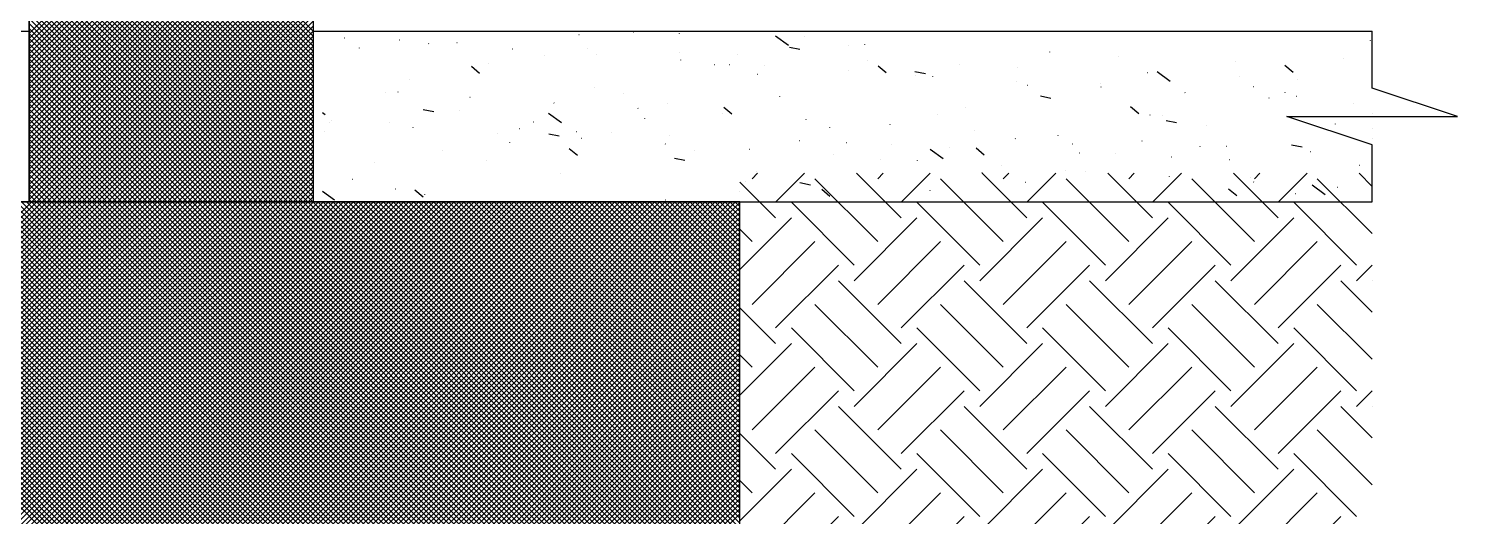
# Model space of a CAD drawing. Extents: x 0 to 119, y 0 to 84.
# Drawn here: x 59.982 to 64.004, y 38.515 to 39.888 of the extents above; entities that cross this region are included whole.
import ezdxf

# ---------------------------------------------------------------- set-up
doc = ezdxf.new("R2010")
doc.units = 0
doc.header["$MEASUREMENT"] = 0
for name, color, linetype in [('1', 3, 'CONTINUOUS'), ('10', 252, 'CONTINUOUS'), ('29', 9, 'CONTINUOUS'), ('3', 7, 'CONTINUOUS'), ('6', 178, 'CONTINUOUS')]:
    doc.layers.add(name, color=color, linetype=linetype)

msp = doc.modelspace()

# ---------------------------------------------------------------- linework, layer by layer
at = {"layer": '1', "color": 3, "linetype": 'Continuous'}
for p, q in [((62.084861, 39.354916), (61.983912, 39.455865)), ((62.01857, 39.465402), (62.033766, 39.480598)), ((62.084861, 39.39911), (62.166349, 39.480598)), ((62.372123, 39.288625), (62.195347, 39.465402)), ((62.438415, 39.354916), (62.312733, 39.480598)), ((62.372123, 39.465402), (62.38732, 39.480598)), ((62.438415, 39.39911), (62.519902, 39.480598)), ((62.725677, 39.288625), (62.5489, 39.465402)), ((62.791968, 39.354916), (62.666286, 39.480598)), ((62.725677, 39.465402), (62.740873, 39.480598)), ((62.791968, 39.39911), (62.873456, 39.480598)), ((63.07923, 39.288625), (62.902453, 39.465402)), ((63.145521, 39.354916), (63.019839, 39.480598)), ((63.07923, 39.465402), (63.094427, 39.480598)), ((63.145521, 39.39911), (63.227009, 39.480598)), ((63.432783, 39.288625), (63.256007, 39.465402)), ((63.499075, 39.354916), (63.373393, 39.480598)), ((63.432783, 39.465402), (63.44798, 39.480598)), ((63.499075, 39.39911), (63.580562, 39.480598)), ((63.763912, 39.31105), (63.60956, 39.465402)), ((63.763912, 39.443632), (63.726946, 39.480598)), ((61.983912, 39.430744), (61.983912, 39.430744)), ((62.305832, 39.222334), (62.129055, 39.39911)), ((62.659385, 39.222334), (62.482609, 39.39911)), ((63.012939, 39.222334), (62.836162, 39.39911)), ((63.366492, 39.222334), (63.189716, 39.39911)), ((63.720046, 39.222334), (63.543269, 39.39911)), ((61.983912, 39.209773), (62.129055, 39.354916)), ((62.305832, 39.178139), (62.482609, 39.354916)), ((62.659385, 39.178139), (62.836162, 39.354916)), ((63.012939, 39.178139), (63.189716, 39.354916)), ((63.366492, 39.178139), (63.543269, 39.354916)), ((62.01857, 39.288625), (61.983912, 39.323283)), ((61.983912, 39.298161), (61.983912, 39.298161)), ((62.01857, 39.111848), (62.195347, 39.288625)), ((62.372123, 39.111848), (62.5489, 39.288625)), ((62.725677, 39.111848), (62.902453, 39.288625)), ((63.07923, 39.111848), (63.256007, 39.288625)), ((63.432783, 39.111848), (63.60956, 39.288625)), ((62.084861, 39.045557), (62.261638, 39.222334)), ((62.438415, 39.045557), (62.615191, 39.222334)), ((62.791968, 39.045557), (62.968745, 39.222334)), ((63.145521, 39.045557), (63.322298, 39.222334)), ((63.499075, 39.045557), (63.675851, 39.222334)), ((63.720046, 39.178139), (63.763912, 39.222006)), ((62.438415, 39.001363), (62.261638, 39.178139)), ((62.791968, 39.001363), (62.615191, 39.178139)), ((63.145521, 39.001363), (62.968745, 39.178139)), ((63.499075, 39.001363), (63.322298, 39.178139)), ((63.763912, 39.090079), (63.675851, 39.178139)), ((63.763912, 39.178467), (63.763912, 39.178467)), ((62.084861, 39.001363), (61.983912, 39.102312)), ((62.372123, 38.935071), (62.195347, 39.111848)), ((62.725677, 38.935071), (62.5489, 39.111848)), ((63.07923, 38.935071), (62.902453, 39.111848)), ((63.432783, 38.935071), (63.256007, 39.111848)), ((63.763912, 38.957496), (63.60956, 39.111848)), ((61.983912, 39.07719), (61.983912, 39.07719)), ((62.305832, 38.86878), (62.129055, 39.045557)), ((62.659385, 38.86878), (62.482609, 39.045557)), ((63.012939, 38.86878), (62.836162, 39.045557)), ((63.366492, 38.86878), (63.189716, 39.045557)), ((63.720046, 38.86878), (63.543269, 39.045557)), ((61.983912, 38.85622), (62.129055, 39.001363)), ((62.305832, 38.824586), (62.482609, 39.001363)), ((62.659385, 38.824586), (62.836162, 39.001363)), ((63.012939, 38.824586), (63.189716, 39.001363)), ((63.366492, 38.824586), (63.543269, 39.001363)), ((62.01857, 38.935071), (61.983912, 38.969729)), ((61.983912, 38.944608), (61.983912, 38.944608)), ((62.01857, 38.758295), (62.195347, 38.935071)), ((62.372123, 38.758295), (62.5489, 38.935071)), ((62.725677, 38.758295), (62.902453, 38.935071)), ((63.07923, 38.758295), (63.256007, 38.935071)), ((63.432783, 38.758295), (63.60956, 38.935071)), ((62.084861, 38.692003), (62.261638, 38.86878)), ((62.438415, 38.692003), (62.615191, 38.86878)), ((62.791968, 38.692003), (62.968745, 38.86878)), ((63.145521, 38.692003), (63.322298, 38.86878)), ((63.499075, 38.692003), (63.675851, 38.86878)), ((63.720046, 38.824586), (63.763912, 38.868453)), ((62.438415, 38.647809), (62.261638, 38.824586)), ((62.791968, 38.647809), (62.615191, 38.824586)), ((63.145521, 38.647809), (62.968745, 38.824586)), ((63.499075, 38.647809), (63.322298, 38.824586)), ((63.763912, 38.736525), (63.675851, 38.824586)), ((63.763912, 38.824914), (63.763912, 38.824914)), ((62.084861, 38.647809), (61.983912, 38.748758)), ((62.372123, 38.581518), (62.195347, 38.758295)), ((62.725677, 38.581518), (62.5489, 38.758295)), ((63.07923, 38.581518), (62.902453, 38.758295)), ((63.432783, 38.581518), (63.256007, 38.758295)), ((63.763912, 38.603943), (63.60956, 38.758295)), ((61.983912, 38.723637), (61.983912, 38.723637)), ((62.305832, 38.515227), (62.129055, 38.692003)), ((62.659385, 38.515227), (62.482609, 38.692003)), ((63.012939, 38.515227), (62.836162, 38.692003)), ((63.366492, 38.515227), (63.189716, 38.692003)), ((63.720046, 38.515227), (63.543269, 38.692003)), ((61.983912, 38.502666), (62.129055, 38.647809)), ((62.01857, 38.581518), (61.983912, 38.616176)), ((62.305832, 38.471033), (62.482609, 38.647809)), ((62.659385, 38.471033), (62.836162, 38.647809)), ((63.012939, 38.471033), (63.189716, 38.647809)), ((63.366492, 38.471033), (63.543269, 38.647809)), ((61.983912, 38.591054), (61.983912, 38.591054)), ((62.01857, 38.404741), (62.195347, 38.581518)), ((62.372123, 38.404741), (62.5489, 38.581518)), ((62.725677, 38.404741), (62.902453, 38.581518)), ((63.07923, 38.404741), (63.256007, 38.581518)), ((63.432783, 38.404741), (63.60956, 38.581518)), ((62.084861, 38.33845), (62.261638, 38.515227)), ((62.438415, 38.33845), (62.615191, 38.515227)), ((62.791968, 38.33845), (62.968745, 38.515227)), ((63.145521, 38.33845), (63.322298, 38.515227)), ((63.499075, 38.33845), (63.675851, 38.515227))]:
    msp.add_line(p, q, dxfattribs=at)
at = {"layer": '10', "color": 252, "linetype": 'Continuous'}
for p, q in [((60.871734, 39.860549), (60.87143, 39.860946)), ((61.531648, 39.870147), (61.53116, 39.870255)), ((61.685915, 39.878145), (61.682991, 39.880598)), ((61.814351, 39.874076), (61.814286, 39.874571)), ((62.120584, 39.840273), (62.084263, 39.86684)), ((62.167075, 39.866427), (62.166587, 39.866536)), ((62.831024, 39.879679), (62.829928, 39.880598)), ((60.913563, 39.832947), (60.913498, 39.833443)), ((61.026045, 39.855085), (61.025546, 39.855107)), ((61.108287, 39.84524), (61.107982, 39.845636)), ((61.18839, 39.847997), (61.187891, 39.848019)), ((61.344839, 39.82993), (61.344535, 39.830327)), ((61.555541, 39.831967), (61.555041, 39.831989)), ((61.814294, 39.82067), (61.813795, 39.820691)), ((62.153037, 39.828962), (62.123588, 39.834687)), ((62.289112, 39.839372), (62.288624, 39.839481)), ((62.336229, 39.843331), (62.336164, 39.843827)), ((62.856932, 39.82151), (62.856867, 39.822006)), ((63.758895, 39.853715), (63.75883, 39.854211)), ((61.251248, 39.761676), (61.228267, 39.78096)), ((61.276977, 39.789455), (61.276489, 39.789564)), ((61.434266, 39.811126), (61.434201, 39.811622)), ((61.581392, 39.814621), (61.581088, 39.815017)), ((61.817945, 39.799311), (61.81764, 39.799708)), ((61.912404, 39.785736), (61.911916, 39.785844)), ((61.955459, 39.785587), (61.955393, 39.786083)), ((61.976639, 39.813581), (61.97614, 39.813603)), ((62.054497, 39.784001), (62.054193, 39.784398)), ((62.34379, 39.797551), (62.34329, 39.797573)), ((62.396357, 39.76321), (62.373376, 39.782494)), ((62.602543, 39.786254), (62.602044, 39.786276)), ((62.764889, 39.779166), (62.764389, 39.779188)), ((63.049017, 39.808057), (63.048529, 39.808165)), ((63.378124, 39.795971), (63.378059, 39.796466)), ((63.541467, 39.764744), (63.518485, 39.784027)), ((63.684444, 39.804337), (63.683956, 39.804445)), ((63.763912, 39.815604), (63.763912, 39.815604)), ((63.763912, 39.786719), (63.763912, 39.786719)), ((61.054671, 39.744458), (61.054605, 39.744954)), ((62.034441, 39.758681), (62.033953, 39.758789)), ((62.29105, 39.768692), (62.290746, 39.769089)), ((62.506423, 39.760271), (62.476974, 39.765996)), ((62.477336, 39.754842), (62.477271, 39.755338)), ((62.527603, 39.753382), (62.527298, 39.753779)), ((62.764155, 39.738073), (62.763851, 39.73847)), ((63.132039, 39.763136), (63.131539, 39.763157)), ((63.195358, 39.739172), (63.159038, 39.765739)), ((63.390792, 39.751838), (63.390293, 39.75186)), ((63.553138, 39.74475), (63.552638, 39.744772)), ((60.988007, 39.709019), (60.987703, 39.709415)), ((61.022305, 39.708764), (61.021817, 39.708872)), ((61.575374, 39.722637), (61.575308, 39.723133)), ((61.657732, 39.705044), (61.657244, 39.705152)), ((62.096566, 39.697098), (62.096501, 39.697594)), ((62.794346, 39.727365), (62.793857, 39.727473)), ((62.859809, 39.69158), (62.83036, 39.697304)), ((62.998039, 39.733021), (62.997974, 39.733517)), ((63.000708, 39.722763), (63.000404, 39.72316)), ((63.237261, 39.707454), (63.236956, 39.707851)), ((63.429773, 39.723645), (63.429285, 39.723753)), ((63.519232, 39.707482), (63.519166, 39.707978)), ((63.55181, 39.69659), (63.551322, 39.696698)), ((63.763912, 39.735547), (63.763912, 39.735547)), ((63.763912, 39.735547), (63.763912, 39.735547)), ((63.763912, 39.735547), (63.763912, 39.735547)), ((61.122562, 39.653749), (61.093114, 39.659473)), ((61.195778, 39.65597), (61.195713, 39.656465)), ((61.22456, 39.693709), (61.224256, 39.694106)), ((61.461113, 39.6784), (61.460808, 39.678796)), ((61.697665, 39.66309), (61.697361, 39.663487)), ((61.779769, 39.677989), (61.779281, 39.678097)), ((61.961691, 39.646741), (61.938709, 39.666025)), ((62.618444, 39.666354), (62.618378, 39.666849)), ((63.1068, 39.648275), (63.083819, 39.667559)), ((63.473813, 39.692144), (63.473509, 39.692541)), ((63.710366, 39.676835), (63.710062, 39.677231)), ((60.816582, 39.645208), (60.809623, 39.651046)), ((60.828311, 39.624167), (60.828007, 39.624564)), ((60.834845, 39.62931), (60.834345, 39.629332)), ((60.99719, 39.622222), (60.996691, 39.622244)), ((61.403061, 39.624352), (61.402572, 39.624461)), ((61.481655, 39.622568), (61.445335, 39.649135)), ((61.716481, 39.634148), (61.716416, 39.634644)), ((61.934218, 39.647781), (61.933914, 39.648177)), ((62.170771, 39.632471), (62.170466, 39.632868)), ((62.407323, 39.617161), (62.407019, 39.617558)), ((62.539674, 39.646673), (62.539186, 39.646781)), ((63.139147, 39.644532), (63.139081, 39.645028)), ((63.175101, 39.642954), (63.174613, 39.643062)), ((63.213194, 39.622889), (63.183746, 39.628613)), ((63.297138, 39.615899), (63.29665, 39.616007)), ((63.660339, 39.618993), (63.660274, 39.619489)), ((63.763912, 39.649568), (63.763912, 39.649568)), ((63.763912, 39.649568), (63.763912, 39.649568)), ((63.763912, 39.649568), (63.763912, 39.649568)), ((60.815008, 39.598225), (60.814942, 39.598721)), ((61.064864, 39.608858), (61.064559, 39.609254)), ((61.301416, 39.593548), (61.301112, 39.593945)), ((61.36434, 39.606192), (61.363841, 39.606214)), ((61.475948, 39.585057), (61.446499, 39.590782)), ((61.525098, 39.597297), (61.524609, 39.597406)), ((61.537969, 39.578239), (61.537665, 39.578635)), ((61.623094, 39.594895), (61.622594, 39.594917)), ((61.785439, 39.587807), (61.78494, 39.587828)), ((62.237673, 39.608609), (62.237608, 39.609105)), ((62.643876, 39.601852), (62.643572, 39.602249)), ((62.759551, 39.577865), (62.759486, 39.578361)), ((62.880429, 39.586542), (62.880124, 39.586939)), ((63.763912, 39.607052), (63.763912, 39.607052)), ((63.763912, 39.57809), (63.763912, 39.57809)), ((61.148389, 39.543661), (61.147901, 39.543769)), ((61.336885, 39.567481), (61.33682, 39.567977)), ((61.527024, 39.530273), (61.504043, 39.549557)), ((61.774522, 39.562929), (61.774217, 39.563326)), ((61.857588, 39.54566), (61.857523, 39.546155)), ((62.011074, 39.54762), (62.01077, 39.548016)), ((62.15259, 39.571776), (62.15209, 39.571798)), ((62.285002, 39.565982), (62.284514, 39.56609)), ((62.411343, 39.560479), (62.410844, 39.560501)), ((62.55643, 39.521466), (62.52011, 39.548034)), ((62.573688, 39.553391), (62.573189, 39.553413)), ((62.672133, 39.531807), (62.649152, 39.55109)), ((62.920429, 39.562262), (62.919941, 39.56237)), ((62.940839, 39.537361), (62.940339, 39.537383)), ((63.116981, 39.571233), (63.116677, 39.57163)), ((63.280254, 39.556043), (63.280189, 39.556539)), ((63.353534, 39.555923), (63.35323, 39.55632)), ((63.56658, 39.554198), (63.537131, 39.559922)), ((63.590087, 39.540614), (63.589782, 39.541011)), ((60.956115, 39.509736), (60.95605, 39.510232)), ((61.270426, 39.516606), (61.269938, 39.516714)), ((61.829334, 39.516366), (61.799885, 39.52209)), ((62.247627, 39.53231), (62.247323, 39.532707)), ((62.378781, 39.52012), (62.378715, 39.520616)), ((62.48418, 39.517001), (62.483875, 39.517397)), ((62.720732, 39.501691), (62.720428, 39.502088)), ((63.042466, 39.535207), (63.041978, 39.535315)), ((63.199592, 39.526063), (63.199093, 39.526085)), ((63.361937, 39.518975), (63.361438, 39.518997)), ((63.729088, 39.502945), (63.728588, 39.502967)), ((63.763912, 39.51584), (63.763912, 39.51584)), ((63.763912, 39.512417), (63.763912, 39.512417)), ((63.763912, 39.512417), (63.763912, 39.512417)), ((63.763912, 39.512417), (63.763912, 39.512417)), ((63.763912, 39.501425), (63.763912, 39.501425)), ((63.763912, 39.501425), (63.763912, 39.501425)), ((60.893717, 39.462969), (60.893229, 39.463077)), ((61.477993, 39.478992), (61.477927, 39.479488)), ((61.998695, 39.457171), (61.99863, 39.457666)), ((62.030331, 39.48529), (62.029843, 39.485398)), ((62.665758, 39.48157), (62.66527, 39.481678)), ((62.900658, 39.489376), (62.900593, 39.489872)), ((62.957285, 39.486382), (62.956981, 39.486778)), ((63.193838, 39.471072), (63.193533, 39.471469)), ((63.421361, 39.467555), (63.421296, 39.46805)), ((63.43039, 39.455763), (63.430086, 39.456159)), ((60.842727, 39.404862), (60.809623, 39.429076)), ((61.015754, 39.435914), (61.015266, 39.436022)), ((61.092358, 39.413804), (61.069376, 39.433088)), ((61.097222, 39.421247), (61.097157, 39.421743)), ((62.18272, 39.447675), (62.153271, 39.453399)), ((62.237467, 39.415338), (62.214485, 39.434622)), ((62.519888, 39.431631), (62.519823, 39.432127)), ((62.787795, 39.454515), (62.787307, 39.454623)), ((63.382576, 39.416872), (63.359595, 39.436155)), ((63.5477, 39.423199), (63.547212, 39.423308)), ((63.631205, 39.420365), (63.594884, 39.446932)), ((63.666943, 39.440453), (63.666639, 39.44085)), ((60.841026, 39.400598), (60.841026, 39.400598)), ((60.841026, 39.400598), (60.841026, 39.400598)), ((60.841026, 39.400598), (60.841026, 39.400598)), ((60.848557, 39.400598), (60.848557, 39.400598)), ((60.970483, 39.400598), (60.970483, 39.400598)), ((60.970483, 39.400598), (60.970483, 39.400598)), ((60.970483, 39.400598), (60.970483, 39.400598)), ((60.999862, 39.400598), (60.999862, 39.400598)), ((60.999862, 39.400598), (60.999862, 39.400598)), ((61.099941, 39.400598), (61.099941, 39.400598)), ((61.099941, 39.400598), (61.099941, 39.400598)), ((61.099941, 39.400598), (61.099941, 39.400598)), ((61.108096, 39.400598), (61.108096, 39.400598)), ((61.175055, 39.400598), (61.175055, 39.400598)), ((61.175055, 39.400598), (61.175055, 39.400598)), ((61.175055, 39.400598), (61.175055, 39.400598)), ((61.224667, 39.400598), (61.224667, 39.400598)), ((61.224667, 39.400598), (61.224667, 39.400598)), ((61.229398, 39.400598), (61.229398, 39.400598)), ((61.358856, 39.400598), (61.358856, 39.400598)), ((61.449472, 39.400598), (61.449472, 39.400598)), ((61.449472, 39.400598), (61.449472, 39.400598)), ((61.488313, 39.400598), (61.488313, 39.400598)), ((61.617771, 39.400598), (61.617771, 39.400598)), ((61.617771, 39.400598), (61.617771, 39.400598)), ((61.674277, 39.400598), (61.674277, 39.400598)), ((61.674277, 39.400598), (61.674277, 39.400598)), ((61.681565, 39.400598), (61.681565, 39.400598)), ((61.747228, 39.400598), (61.747228, 39.400598)), ((61.747228, 39.400598), (61.747228, 39.400598)), ((61.775659, 39.404598), (61.775171, 39.404706)), ((61.785114, 39.400598), (61.785114, 39.400598)), ((61.793703, 39.400598), (61.793703, 39.400598)), ((61.793703, 39.400598), (61.793703, 39.400598)), ((61.876686, 39.400598), (61.876686, 39.400598)), ((61.876686, 39.400598), (61.876686, 39.400598)), ((61.899083, 39.400598), (61.899083, 39.400598)), ((61.899083, 39.400598), (61.899083, 39.400598)), ((62.006143, 39.400598), (62.006143, 39.400598)), ((62.006143, 39.400598), (62.006143, 39.400598)), ((62.123888, 39.400598), (62.123888, 39.400598)), ((62.123888, 39.400598), (62.123888, 39.400598)), ((62.135601, 39.400598), (62.135601, 39.400598)), ((62.135601, 39.400598), (62.135601, 39.400598)), ((62.135601, 39.400598), (62.135601, 39.400598)), ((62.255033, 39.400598), (62.255033, 39.400598)), ((62.265058, 39.400598), (62.265058, 39.400598)), ((62.265058, 39.400598), (62.265058, 39.400598)), ((62.265058, 39.400598), (62.265058, 39.400598)), ((62.348693, 39.400598), (62.348693, 39.400598)), ((62.348693, 39.400598), (62.348693, 39.400598)), ((62.394516, 39.400598), (62.394516, 39.400598)), ((62.394516, 39.400598), (62.394516, 39.400598)), ((62.394516, 39.400598), (62.394516, 39.400598)), ((62.411086, 39.400878), (62.410598, 39.400987)), ((62.412351, 39.400598), (62.412351, 39.400598)), ((62.42491, 39.400598), (62.42491, 39.400598)), ((62.523974, 39.400598), (62.523974, 39.400598)), ((62.523974, 39.400598), (62.523974, 39.400598)), ((62.523974, 39.400598), (62.523974, 39.400598)), ((62.573498, 39.400598), (62.573498, 39.400598)), ((62.573498, 39.400598), (62.573498, 39.400598)), ((62.653431, 39.400598), (62.653431, 39.400598)), ((62.721671, 39.400598), (62.721671, 39.400598)), ((62.782889, 39.400598), (62.782889, 39.400598)), ((62.798304, 39.400598), (62.798304, 39.400598)), ((62.798304, 39.400598), (62.798304, 39.400598)), ((62.828502, 39.400598), (62.828502, 39.400598)), ((62.912346, 39.400598), (62.912346, 39.400598)), ((63.023109, 39.400598), (63.023109, 39.400598)), ((63.023109, 39.400598), (63.023109, 39.400598)), ((63.031, 39.400598), (63.031, 39.400598)), ((63.031, 39.400598), (63.031, 39.400598)), ((63.031, 39.400598), (63.031, 39.400598)), ((63.041766, 39.400887), (63.0417, 39.401383)), ((63.041804, 39.400598), (63.041804, 39.400598)), ((63.171261, 39.400598), (63.171261, 39.400598)), ((63.171261, 39.400598), (63.171261, 39.400598)), ((63.247914, 39.400598), (63.247914, 39.400598)), ((63.247914, 39.400598), (63.247914, 39.400598)), ((63.300719, 39.400598), (63.300719, 39.400598)), ((63.300719, 39.400598), (63.300719, 39.400598)), ((63.40197, 39.400598), (63.40197, 39.400598)), ((63.430176, 39.400598), (63.430176, 39.400598)), ((63.430176, 39.400598), (63.430176, 39.400598)), ((63.472719, 39.400598), (63.472719, 39.400598)), ((63.472719, 39.400598), (63.472719, 39.400598)), ((63.559634, 39.400598), (63.559634, 39.400598)), ((63.559634, 39.400598), (63.559634, 39.400598)), ((63.559634, 39.400598), (63.559634, 39.400598)), ((63.649648, 39.400598), (63.649648, 39.400598)), ((63.649648, 39.400598), (63.649648, 39.400598)), ((63.658229, 39.400598), (63.658229, 39.400598)), ((63.689091, 39.400598), (63.689091, 39.400598)), ((63.689091, 39.400598), (63.689091, 39.400598)), ((63.689091, 39.400598), (63.689091, 39.400598)), ((63.697525, 39.400598), (63.697525, 39.400598)), ((63.697525, 39.400598), (63.697525, 39.400598))]:
    msp.add_line(p, q, dxfattribs=at)
at = {"layer": '29', "color": 9, "linetype": 'Continuous'}
for p, q in [((59.983912, 40.679809), (60.783912, 39.879809)), ((59.983912, 39.873795), (60.783912, 40.673795)), ((59.983912, 40.665667), (60.783912, 39.865667)), ((59.983912, 39.859653), (60.783912, 40.659653)), ((59.983912, 40.651525), (60.783912, 39.851525)), ((59.983912, 39.845511), (60.783912, 40.645511)), ((59.983912, 40.637383), (60.783912, 39.837383)), ((59.983912, 39.831369), (60.783912, 40.631369)), ((59.983912, 40.623241), (60.783912, 39.823241)), ((59.983912, 39.817227), (60.783912, 40.617227)), ((59.983912, 40.609099), (60.783912, 39.809099)), ((59.983912, 39.803085), (60.783912, 40.603085)), ((59.983912, 40.594956), (60.783912, 39.794956)), ((59.983912, 39.788942), (60.783912, 40.588942)), ((59.983912, 40.580814), (60.783912, 39.780814)), ((59.983912, 39.7748), (60.783912, 40.5748)), ((59.983912, 40.566672), (60.783912, 39.766672)), ((59.983912, 39.760658), (60.783912, 40.560658)), ((59.983912, 40.55253), (60.783912, 39.75253)), ((59.983912, 39.746516), (60.783912, 40.546516)), ((59.983912, 40.538388), (60.783912, 39.738388)), ((59.983912, 39.732374), (60.783912, 40.532374)), ((59.983912, 40.524246), (60.783912, 39.724246)), ((59.983912, 39.718232), (60.783912, 40.518232)), ((59.983912, 40.510104), (60.783912, 39.710104)), ((59.983912, 39.70409), (60.783912, 40.50409)), ((59.983912, 40.495961), (60.783912, 39.695961)), ((59.983912, 39.689948), (60.783912, 40.489948)), ((59.983912, 40.481819), (60.783912, 39.681819)), ((59.983912, 39.675805), (60.783912, 40.475805)), ((59.983912, 40.467677), (60.783912, 39.667677)), ((59.983912, 39.661663), (60.783912, 40.461663)), ((59.983912, 40.453535), (60.783912, 39.653535)), ((59.983912, 39.647521), (60.783912, 40.447521)), ((59.983912, 40.439393), (60.783912, 39.639393)), ((59.983912, 39.633379), (60.783912, 40.433379)), ((59.983912, 40.425251), (60.783912, 39.625251)), ((59.983912, 39.619237), (60.783912, 40.419237)), ((59.983912, 40.411109), (60.783912, 39.611109)), ((59.983912, 39.605095), (60.783912, 40.405095)), ((59.983912, 40.396967), (60.783912, 39.596967)), ((59.983912, 39.590953), (60.783912, 40.390953)), ((59.983912, 40.382824), (60.783912, 39.582824)), ((59.983912, 39.57681), (60.783912, 40.37681)), ((59.983912, 40.368682), (60.783912, 39.568682)), ((59.983912, 39.562668), (60.783912, 40.362668)), ((59.983912, 40.35454), (60.783912, 39.55454)), ((59.983912, 39.548526), (60.783912, 40.348526)), ((59.983912, 40.340398), (60.783912, 39.540398)), ((59.983912, 39.534384), (60.783912, 40.334384)), ((59.983912, 40.326256), (60.783912, 39.526256)), ((59.983912, 39.520242), (60.783912, 40.320242)), ((59.983912, 40.312114), (60.783912, 39.512114)), ((59.983912, 39.5061), (60.783912, 40.3061)), ((59.983912, 40.297972), (60.783912, 39.497972)), ((59.983912, 39.491958), (60.783912, 40.291958)), ((59.983912, 40.283829), (60.783912, 39.483829)), ((59.983912, 39.477816), (60.783912, 40.277816)), ((59.983912, 40.269687), (60.783912, 39.469687)), ((59.983912, 39.463673), (60.783912, 40.263673)), ((59.983912, 40.255545), (60.783912, 39.455545)), ((59.983912, 39.449531), (60.783912, 40.249531)), ((59.983912, 40.241403), (60.783912, 39.441403)), ((59.983912, 39.435389), (60.783912, 40.235389)), ((59.983912, 40.227261), (60.783912, 39.427261)), ((59.983912, 39.421247), (60.783912, 40.221247)), ((59.983912, 40.213119), (60.783912, 39.413119)), ((59.983912, 39.407105), (60.783912, 40.207105)), ((59.983912, 40.198977), (60.782291, 39.400598)), ((59.983912, 40.184834), (60.768149, 39.400598)), ((59.991547, 39.400598), (60.783912, 40.192963)), ((59.983912, 40.170692), (60.754006, 39.400598)), ((59.983912, 40.15655), (60.739864, 39.400598)), ((59.983912, 40.142408), (60.725722, 39.400598)), ((60.00569, 39.400598), (60.783912, 40.178821)), ((60.019832, 39.400598), (60.783912, 40.164678)), ((60.033974, 39.400598), (60.783912, 40.150536)), ((59.983912, 40.128266), (60.71158, 39.400598)), ((59.983912, 40.114124), (60.697438, 39.400598)), ((59.983912, 40.099982), (60.683296, 39.400598)), ((60.048116, 39.400598), (60.783912, 40.136394)), ((60.062258, 39.400598), (60.783912, 40.122252)), ((60.0764, 39.400598), (60.783912, 40.10811)), ((59.983912, 40.08584), (60.669154, 39.400598)), ((59.983912, 40.071697), (60.655012, 39.400598)), ((60.090542, 39.400598), (60.783912, 40.093968)), ((60.104685, 39.400598), (60.783912, 40.079826)), ((60.118827, 39.400598), (60.783912, 40.065683)), ((59.983912, 40.057555), (60.640869, 39.400598)), ((59.983912, 40.043413), (60.626727, 39.400598)), ((59.983912, 40.029271), (60.612585, 39.400598)), ((60.132969, 39.400598), (60.783912, 40.051541)), ((60.147111, 39.400598), (60.783912, 40.037399)), ((60.161253, 39.400598), (60.783912, 40.023257)), ((59.983912, 40.015129), (60.598443, 39.400598)), ((59.983912, 40.000987), (60.584301, 39.400598)), ((59.983912, 39.986845), (60.570159, 39.400598)), ((60.175395, 39.400598), (60.783912, 40.009115)), ((60.189537, 39.400598), (60.783912, 39.994973)), ((60.203679, 39.400598), (60.783912, 39.980831)), ((59.983912, 39.972702), (60.556017, 39.400598)), ((59.983912, 39.95856), (60.541874, 39.400598)), ((59.983912, 39.944418), (60.527732, 39.400598)), ((60.217822, 39.400598), (60.783912, 39.966689)), ((60.231964, 39.400598), (60.783912, 39.952546)), ((60.246106, 39.400598), (60.783912, 39.938404)), ((59.983912, 39.930276), (60.51359, 39.400598)), ((59.983912, 39.916134), (60.499448, 39.400598)), ((59.983912, 39.901992), (60.485306, 39.400598)), ((60.260248, 39.400598), (60.783912, 39.924262)), ((60.27439, 39.400598), (60.783912, 39.91012)), ((59.983912, 39.88785), (60.471164, 39.400598)), ((59.983912, 39.873707), (60.457022, 39.400598)), ((59.983912, 39.859565), (60.44288, 39.400598)), ((60.288532, 39.400598), (60.783912, 39.895978)), ((60.302674, 39.400598), (60.783912, 39.881836)), ((60.316817, 39.400598), (60.783912, 39.867694)), ((59.983912, 39.845423), (60.428737, 39.400598)), ((59.983912, 39.831281), (60.414595, 39.400598)), ((59.983912, 39.817139), (60.400453, 39.400598)), ((60.330959, 39.400598), (60.783912, 39.853551)), ((60.345101, 39.400598), (60.783912, 39.839409)), ((60.359243, 39.400598), (60.783912, 39.825267)), ((59.983912, 39.802997), (60.386311, 39.400598)), ((59.983912, 39.788855), (60.372169, 39.400598)), ((60.373385, 39.400598), (60.783912, 39.811125)), ((60.387527, 39.400598), (60.783912, 39.796983)), ((60.401669, 39.400598), (60.783912, 39.782841)), ((59.983912, 39.774713), (60.358027, 39.400598)), ((59.983912, 39.76057), (60.343885, 39.400598)), ((59.983912, 39.746428), (60.329742, 39.400598)), ((60.415812, 39.400598), (60.783912, 39.768699)), ((60.429954, 39.400598), (60.783912, 39.754556)), ((60.444096, 39.400598), (60.783912, 39.740414)), ((59.983912, 39.732286), (60.3156, 39.400598)), ((59.983912, 39.718144), (60.301458, 39.400598)), ((59.983912, 39.704002), (60.287316, 39.400598)), ((60.458238, 39.400598), (60.783912, 39.726272)), ((60.47238, 39.400598), (60.783912, 39.71213)), ((60.486522, 39.400598), (60.783912, 39.697988)), ((59.983912, 39.68986), (60.273174, 39.400598)), ((59.983912, 39.675718), (60.259032, 39.400598)), ((59.983912, 39.661575), (60.24489, 39.400598)), ((60.500664, 39.400598), (60.783912, 39.683846)), ((60.514806, 39.400598), (60.783912, 39.669704)), ((59.983912, 39.647433), (60.230747, 39.400598)), ((59.983912, 39.633291), (60.216605, 39.400598)), ((59.983912, 39.619149), (60.202463, 39.400598)), ((60.528949, 39.400598), (60.783912, 39.655562)), ((60.543091, 39.400598), (60.783912, 39.641419)), ((60.557233, 39.400598), (60.783912, 39.627277)), ((59.983912, 39.605007), (60.188321, 39.400598)), ((59.983912, 39.590865), (60.174179, 39.400598)), ((59.983912, 39.576723), (60.160037, 39.400598)), ((60.571375, 39.400598), (60.783912, 39.613135)), ((60.585517, 39.400598), (60.783912, 39.598993)), ((60.599659, 39.400598), (60.783912, 39.584851)), ((59.983912, 39.56258), (60.145895, 39.400598)), ((59.983912, 39.548438), (60.131753, 39.400598)), ((60.613801, 39.400598), (60.783912, 39.570709)), ((60.627944, 39.400598), (60.783912, 39.556567)), ((60.642086, 39.400598), (60.783912, 39.542424)), ((59.983912, 39.534296), (60.11761, 39.400598)), ((59.983912, 39.520154), (60.103468, 39.400598)), ((59.983912, 39.506012), (60.089326, 39.400598)), ((60.656228, 39.400598), (60.783912, 39.528282)), ((60.67037, 39.400598), (60.783912, 39.51414)), ((60.684512, 39.400598), (60.783912, 39.499998)), ((59.983912, 39.49187), (60.075184, 39.400598)), ((59.983912, 39.477728), (60.061042, 39.400598)), ((59.983912, 39.463586), (60.0469, 39.400598)), ((60.698654, 39.400598), (60.783912, 39.485856)), ((60.712796, 39.400598), (60.783912, 39.471714)), ((60.726939, 39.400598), (60.783912, 39.457572)), ((59.983912, 39.449443), (60.032758, 39.400598)), ((59.983912, 39.435301), (60.018615, 39.400598)), ((59.983912, 39.421159), (60.004473, 39.400598)), ((60.741081, 39.400598), (60.783912, 39.443429)), ((60.755223, 39.400598), (60.783912, 39.429287)), ((60.769365, 39.400598), (60.783912, 39.415145)), ((58.783912, 36.213064), (61.971446, 39.400598)), ((58.783912, 36.227206), (61.957304, 39.400598)), ((58.783912, 36.241348), (61.943162, 39.400598)), ((58.783912, 36.25549), (61.92902, 39.400598)), ((58.783912, 36.269632), (61.914878, 39.400598)), ((58.783912, 36.283774), (61.900736, 39.400598)), ((58.783912, 36.297917), (61.886594, 39.400598)), ((58.783912, 36.312059), (61.872451, 39.400598)), ((58.783912, 36.326201), (61.858309, 39.400598)), ((58.783912, 36.340343), (61.844167, 39.400598)), ((58.783912, 36.354485), (61.830025, 39.400598)), ((58.783912, 36.368627), (61.815883, 39.400598)), ((58.783912, 36.382769), (61.801741, 39.400598)), ((58.783912, 36.396911), (61.787599, 39.400598)), ((58.783912, 36.411054), (61.773457, 39.400598)), ((58.783912, 36.425196), (61.759314, 39.400598)), ((58.783912, 36.439338), (61.745172, 39.400598)), ((58.783912, 36.45348), (61.73103, 39.400598)), ((58.783912, 36.467622), (61.716888, 39.400598)), ((58.783912, 36.481764), (61.702746, 39.400598)), ((58.783912, 36.495906), (61.688604, 39.400598)), ((58.783912, 36.510049), (61.674462, 39.400598)), ((58.783912, 36.524191), (61.660319, 39.400598)), ((58.783912, 36.538333), (61.646177, 39.400598)), ((58.783912, 36.552475), (61.632035, 39.400598)), ((58.783912, 36.566617), (61.617893, 39.400598)), ((58.783912, 36.580759), (61.603751, 39.400598)), ((58.783912, 36.594901), (61.589609, 39.400598)), ((58.783912, 36.609043), (61.575467, 39.400598)), ((58.783912, 36.623186), (61.561325, 39.400598)), ((58.783912, 36.637328), (61.547182, 39.400598)), ((58.783912, 36.65147), (61.53304, 39.400598)), ((58.783912, 36.665612), (61.518898, 39.400598)), ((58.783912, 36.679754), (61.504756, 39.400598)), ((58.783912, 36.693896), (61.490614, 39.400598)), ((58.783912, 36.708038), (61.476472, 39.400598)), ((58.783912, 36.722181), (61.46233, 39.400598)), ((58.783912, 36.736323), (61.448187, 39.400598)), ((58.783912, 36.750465), (61.434045, 39.400598)), ((58.783912, 36.764607), (61.419903, 39.400598)), ((58.783912, 36.778749), (61.405761, 39.400598)), ((58.783912, 36.792891), (61.391619, 39.400598)), ((58.783912, 36.807033), (61.377477, 39.400598)), ((58.783912, 36.821176), (61.363335, 39.400598)), ((58.783912, 36.835318), (61.349192, 39.400598)), ((58.783912, 36.84946), (61.33505, 39.400598)), ((58.783912, 36.863602), (61.320908, 39.400598)), ((58.783912, 36.877744), (61.306766, 39.400598)), ((58.783912, 36.891886), (61.292624, 39.400598)), ((58.783912, 36.906028), (61.278482, 39.400598)), ((58.783912, 36.92017), (61.26434, 39.400598)), ((58.783912, 36.934313), (61.250198, 39.400598)), ((58.783912, 36.948455), (61.236055, 39.400598)), ((58.783912, 36.962597), (61.221913, 39.400598)), ((58.783912, 36.976739), (61.207771, 39.400598)), ((58.783912, 36.990881), (61.193629, 39.400598)), ((58.783912, 37.005023), (61.179487, 39.400598)), ((58.783912, 37.019165), (61.165345, 39.400598)), ((58.783912, 37.033308), (61.151203, 39.400598)), ((58.783912, 37.04745), (61.13706, 39.400598)), ((58.783912, 37.061592), (61.122918, 39.400598)), ((58.783912, 37.075734), (61.108776, 39.400598)), ((58.783912, 37.089876), (61.094634, 39.400598)), ((58.783912, 37.104018), (61.080492, 39.400598)), ((58.783912, 37.11816), (61.06635, 39.400598)), ((58.783912, 37.132303), (61.052208, 39.400598)), ((58.783912, 37.146445), (61.038065, 39.400598)), ((58.783912, 37.160587), (61.023923, 39.400598)), ((58.783912, 37.174729), (61.009781, 39.400598)), ((58.783912, 37.188871), (60.995639, 39.400598)), ((58.783912, 37.203013), (60.981497, 39.400598)), ((58.783912, 37.217155), (60.967355, 39.400598)), ((58.783912, 37.231297), (60.953213, 39.400598)), ((58.783912, 37.24544), (60.939071, 39.400598)), ((58.783912, 37.259582), (60.924928, 39.400598)), ((58.783912, 37.273724), (60.910786, 39.400598)), ((58.783912, 37.287866), (60.896644, 39.400598)), ((58.783912, 37.302008), (60.882502, 39.400598)), ((58.783912, 37.31615), (60.86836, 39.400598)), ((58.783912, 37.330292), (60.854218, 39.400598)), ((58.783912, 37.344435), (60.840076, 39.400598)), ((58.783912, 37.358577), (60.825933, 39.400598)), ((58.783912, 37.372719), (60.811791, 39.400598)), ((58.783912, 37.386861), (60.797649, 39.400598)), ((58.783912, 37.401003), (60.783912, 39.400598)), ((58.783912, 37.415145), (60.769365, 39.400598)), ((58.783912, 37.429287), (60.755223, 39.400598)), ((58.783912, 37.443429), (60.741081, 39.400598)), ((58.783912, 37.457572), (60.726939, 39.400598)), ((58.783912, 37.471714), (60.712796, 39.400598)), ((58.783912, 37.485856), (60.698654, 39.400598)), ((58.783912, 37.499998), (60.684512, 39.400598)), ((58.783912, 37.51414), (60.67037, 39.400598)), ((58.783912, 37.528282), (60.656228, 39.400598)), ((58.783912, 37.542424), (60.642086, 39.400598)), ((58.783912, 37.556567), (60.627944, 39.400598)), ((58.783912, 37.570709), (60.613801, 39.400598)), ((58.783912, 37.584851), (60.599659, 39.400598)), ((58.783912, 37.598993), (60.585517, 39.400598)), ((58.783912, 37.613135), (60.571375, 39.400598)), ((58.783912, 37.627277), (60.557233, 39.400598)), ((58.783912, 37.641419), (60.543091, 39.400598)), ((58.783912, 37.655562), (60.528949, 39.400598)), ((58.783912, 37.669704), (60.514806, 39.400598)), ((58.783912, 37.683846), (60.500664, 39.400598)), ((58.783912, 37.697988), (60.486522, 39.400598)), ((58.783912, 37.71213), (60.47238, 39.400598)), ((58.783912, 37.726272), (60.458238, 39.400598)), ((58.783912, 37.740414), (60.444096, 39.400598)), ((58.783912, 37.754556), (60.429954, 39.400598)), ((58.783912, 37.768699), (60.415812, 39.400598)), ((58.783912, 37.782841), (60.401669, 39.400598)), ((58.783912, 37.796983), (60.387527, 39.400598)), ((58.783912, 37.811125), (60.373385, 39.400598)), ((58.783912, 37.825267), (60.359243, 39.400598)), ((58.783912, 37.839409), (60.345101, 39.400598)), ((58.783912, 37.853551), (60.330959, 39.400598)), ((58.783912, 37.867694), (60.316817, 39.400598)), ((58.783912, 37.881836), (60.302674, 39.400598)), ((58.783912, 37.895978), (60.288532, 39.400598)), ((58.783912, 37.91012), (60.27439, 39.400598)), ((58.783912, 37.924262), (60.260248, 39.400598)), ((58.783912, 37.938404), (60.246106, 39.400598)), ((58.783912, 37.952546), (60.231964, 39.400598)), ((58.783912, 37.966689), (60.217822, 39.400598)), ((58.783912, 37.980831), (60.203679, 39.400598)), ((58.783912, 37.994973), (60.189537, 39.400598)), ((58.783912, 38.009115), (60.175395, 39.400598)), ((58.783912, 38.023257), (60.161253, 39.400598)), ((58.783912, 38.037399), (60.147111, 39.400598)), ((58.783912, 38.051541), (60.132969, 39.400598)), ((58.783912, 38.065683), (60.118827, 39.400598)), ((58.783912, 38.079826), (60.104685, 39.400598)), ((58.783912, 38.093968), (60.090542, 39.400598)), ((58.783912, 38.10811), (60.0764, 39.400598)), ((58.783912, 38.122252), (60.062258, 39.400598)), ((58.783912, 38.136394), (60.048116, 39.400598)), ((58.783912, 38.150536), (60.033974, 39.400598)), ((58.783912, 38.164678), (60.019832, 39.400598)), ((58.783912, 38.178821), (60.00569, 39.400598)), ((58.783912, 38.192963), (59.991547, 39.400598)), ((58.785589, 36.200598), (61.983912, 39.398922)), ((58.799731, 36.200598), (61.983912, 39.384779)), ((59.099377, 39.400598), (61.983912, 36.516062)), ((59.113519, 39.400598), (61.983912, 36.530205)), ((59.127661, 39.400598), (61.983912, 36.544347)), ((59.141803, 39.400598), (61.983912, 36.558489)), ((59.155945, 39.400598), (61.983912, 36.572631)), ((59.170087, 39.400598), (61.983912, 36.586773)), ((59.184229, 39.400598), (61.983912, 36.600915)), ((59.198372, 39.400598), (61.983912, 36.615057)), ((59.212514, 39.400598), (61.983912, 36.6292)), ((59.226656, 39.400598), (61.983912, 36.643342)), ((59.240798, 39.400598), (61.983912, 36.657484)), ((59.25494, 39.400598), (61.983912, 36.671626)), ((59.269082, 39.400598), (61.983912, 36.685768)), ((59.283224, 39.400598), (61.983912, 36.69991)), ((59.297367, 39.400598), (61.983912, 36.714052)), ((59.311509, 39.400598), (61.983912, 36.728194)), ((59.325651, 39.400598), (61.983912, 36.742337)), ((59.339793, 39.400598), (61.983912, 36.756479)), ((59.353935, 39.400598), (61.983912, 36.770621)), ((59.368077, 39.400598), (61.983912, 36.784763)), ((59.382219, 39.400598), (61.983912, 36.798905)), ((59.396361, 39.400598), (61.983912, 36.813047)), ((59.410504, 39.400598), (61.983912, 36.827189)), ((59.424646, 39.400598), (61.983912, 36.841332)), ((59.438788, 39.400598), (61.983912, 36.855474)), ((59.45293, 39.400598), (61.983912, 36.869616)), ((59.467072, 39.400598), (61.983912, 36.883758)), ((59.481214, 39.400598), (61.983912, 36.8979)), ((59.495356, 39.400598), (61.983912, 36.912042)), ((59.509499, 39.400598), (61.983912, 36.926184)), ((59.523641, 39.400598), (61.983912, 36.940327)), ((59.537783, 39.400598), (61.983912, 36.954469)), ((59.551925, 39.400598), (61.983912, 36.968611)), ((59.566067, 39.400598), (61.983912, 36.982753)), ((59.580209, 39.400598), (61.983912, 36.996895)), ((59.594351, 39.400598), (61.983912, 37.011037)), ((59.608494, 39.400598), (61.983912, 37.025179)), ((59.622636, 39.400598), (61.983912, 37.039321)), ((59.636778, 39.400598), (61.983912, 37.053464)), ((59.65092, 39.400598), (61.983912, 37.067606)), ((59.665062, 39.400598), (61.983912, 37.081748)), ((59.679204, 39.400598), (61.983912, 37.09589)), ((59.693346, 39.400598), (61.983912, 37.110032)), ((59.707488, 39.400598), (61.983912, 37.124174)), ((59.721631, 39.400598), (61.983912, 37.138316)), ((59.735773, 39.400598), (61.983912, 37.152459)), ((59.749915, 39.400598), (61.983912, 37.166601)), ((59.764057, 39.400598), (61.983912, 37.180743)), ((59.778199, 39.400598), (61.983912, 37.194885)), ((59.792341, 39.400598), (61.983912, 37.209027)), ((59.806483, 39.400598), (61.983912, 37.223169)), ((59.820626, 39.400598), (61.983912, 37.237311)), ((59.834768, 39.400598), (61.983912, 37.251454)), ((59.84891, 39.400598), (61.983912, 37.265596)), ((59.863052, 39.400598), (61.983912, 37.279738)), ((59.877194, 39.400598), (61.983912, 37.29388)), ((59.891336, 39.400598), (61.983912, 37.308022)), ((59.905478, 39.400598), (61.983912, 37.322164)), ((59.91962, 39.400598), (61.983912, 37.336306)), ((59.933763, 39.400598), (61.983912, 37.350448)), ((59.947905, 39.400598), (61.983912, 37.364591)), ((59.962047, 39.400598), (61.983912, 37.378733)), ((59.976189, 39.400598), (61.983912, 37.392875)), ((59.983912, 39.407017), (59.990331, 39.400598)), ((59.990331, 39.400598), (61.983912, 37.407017)), ((60.004473, 39.400598), (61.983912, 37.421159)), ((60.018615, 39.400598), (61.983912, 37.435301)), ((60.032758, 39.400598), (61.983912, 37.449443)), ((60.0469, 39.400598), (61.983912, 37.463586)), ((60.061042, 39.400598), (61.983912, 37.477728)), ((60.075184, 39.400598), (61.983912, 37.49187)), ((60.089326, 39.400598), (61.983912, 37.506012)), ((60.103468, 39.400598), (61.983912, 37.520154)), ((60.11761, 39.400598), (61.983912, 37.534296)), ((60.131753, 39.400598), (61.983912, 37.548438)), ((60.145895, 39.400598), (61.983912, 37.56258)), ((60.160037, 39.400598), (61.983912, 37.576723)), ((60.174179, 39.400598), (61.983912, 37.590865)), ((60.188321, 39.400598), (61.983912, 37.605007)), ((60.202463, 39.400598), (61.983912, 37.619149)), ((60.216605, 39.400598), (61.983912, 37.633291)), ((60.230747, 39.400598), (61.983912, 37.647433)), ((60.24489, 39.400598), (61.983912, 37.661575)), ((60.259032, 39.400598), (61.983912, 37.675718)), ((60.273174, 39.400598), (61.983912, 37.68986)), ((60.287316, 39.400598), (61.983912, 37.704002)), ((60.301458, 39.400598), (61.983912, 37.718144)), ((60.3156, 39.400598), (61.983912, 37.732286)), ((60.329742, 39.400598), (61.983912, 37.746428)), ((60.343885, 39.400598), (61.983912, 37.76057)), ((60.358027, 39.400598), (61.983912, 37.774713)), ((60.372169, 39.400598), (61.983912, 37.788855)), ((60.386311, 39.400598), (61.983912, 37.802997)), ((60.400453, 39.400598), (61.983912, 37.817139)), ((60.414595, 39.400598), (61.983912, 37.831281)), ((60.428737, 39.400598), (61.983912, 37.845423)), ((60.44288, 39.400598), (61.983912, 37.859565)), ((60.457022, 39.400598), (61.983912, 37.873707)), ((60.471164, 39.400598), (61.983912, 37.88785)), ((60.485306, 39.400598), (61.983912, 37.901992)), ((60.499448, 39.400598), (61.983912, 37.916134)), ((60.51359, 39.400598), (61.983912, 37.930276)), ((60.527732, 39.400598), (61.983912, 37.944418)), ((60.541874, 39.400598), (61.983912, 37.95856)), ((60.556017, 39.400598), (61.983912, 37.972702)), ((60.570159, 39.400598), (61.983912, 37.986845)), ((60.584301, 39.400598), (61.983912, 38.000987)), ((60.598443, 39.400598), (61.983912, 38.015129)), ((60.612585, 39.400598), (61.983912, 38.029271)), ((60.626727, 39.400598), (61.983912, 38.043413)), ((60.640869, 39.400598), (61.983912, 38.057555)), ((60.655012, 39.400598), (61.983912, 38.071697)), ((60.669154, 39.400598), (61.983912, 38.08584)), ((60.683296, 39.400598), (61.983912, 38.099982)), ((60.697438, 39.400598), (61.983912, 38.114124)), ((60.71158, 39.400598), (61.983912, 38.128266)), ((60.725722, 39.400598), (61.983912, 38.142408)), ((60.739864, 39.400598), (61.983912, 38.15655)), ((60.754006, 39.400598), (61.983912, 38.170692)), ((60.768149, 39.400598), (61.983912, 38.184834)), ((60.782291, 39.400598), (61.983912, 38.198977)), ((60.796433, 39.400598), (61.983912, 38.213119)), ((60.810575, 39.400598), (61.983912, 38.227261)), ((60.824717, 39.400598), (61.983912, 38.241403)), ((60.838859, 39.400598), (61.983912, 38.255545)), ((60.853001, 39.400598), (61.983912, 38.269687)), ((60.867144, 39.400598), (61.983912, 38.283829)), ((60.881286, 39.400598), (61.983912, 38.297972)), ((60.895428, 39.400598), (61.983912, 38.312114)), ((60.90957, 39.400598), (61.983912, 38.326256)), ((60.923712, 39.400598), (61.983912, 38.340398)), ((60.937854, 39.400598), (61.983912, 38.35454)), ((60.951996, 39.400598), (61.983912, 38.368682)), ((60.966139, 39.400598), (61.983912, 38.382824)), ((60.980281, 39.400598), (61.983912, 38.396967)), ((60.994423, 39.400598), (61.983912, 38.411109)), ((61.008565, 39.400598), (61.983912, 38.425251)), ((61.022707, 39.400598), (61.983912, 38.439393)), ((61.036849, 39.400598), (61.983912, 38.453535)), ((61.050991, 39.400598), (61.983912, 38.467677)), ((61.065133, 39.400598), (61.983912, 38.481819)), ((61.079276, 39.400598), (61.983912, 38.495961)), ((61.093418, 39.400598), (61.983912, 38.510104)), ((61.10756, 39.400598), (61.983912, 38.524246)), ((61.121702, 39.400598), (61.983912, 38.538388)), ((61.135844, 39.400598), (61.983912, 38.55253)), ((61.149986, 39.400598), (61.983912, 38.566672)), ((61.164128, 39.400598), (61.983912, 38.580814)), ((61.178271, 39.400598), (61.983912, 38.594956)), ((61.192413, 39.400598), (61.983912, 38.609099)), ((61.206555, 39.400598), (61.983912, 38.623241)), ((61.220697, 39.400598), (61.983912, 38.637383)), ((61.234839, 39.400598), (61.983912, 38.651525)), ((61.248981, 39.400598), (61.983912, 38.665667)), ((61.263123, 39.400598), (61.983912, 38.679809)), ((61.277266, 39.400598), (61.983912, 38.693951)), ((61.291408, 39.400598), (61.983912, 38.708093)), ((61.30555, 39.400598), (61.983912, 38.722236)), ((61.319692, 39.400598), (61.983912, 38.736378)), ((61.333834, 39.400598), (61.983912, 38.75052)), ((61.347976, 39.400598), (61.983912, 38.764662)), ((61.362118, 39.400598), (61.983912, 38.778804)), ((61.37626, 39.400598), (61.983912, 38.792946)), ((61.390403, 39.400598), (61.983912, 38.807088)), ((61.404545, 39.400598), (61.983912, 38.821231)), ((61.418687, 39.400598), (61.983912, 38.835373)), ((61.432829, 39.400598), (61.983912, 38.849515)), ((61.446971, 39.400598), (61.983912, 38.863657)), ((61.461113, 39.400598), (61.983912, 38.877799)), ((61.475255, 39.400598), (61.983912, 38.891941)), ((61.489398, 39.400598), (61.983912, 38.906083)), ((61.50354, 39.400598), (61.983912, 38.920226)), ((61.517682, 39.400598), (61.983912, 38.934368)), ((61.531824, 39.400598), (61.983912, 38.94851)), ((61.545966, 39.400598), (61.983912, 38.962652)), ((61.560108, 39.400598), (61.983912, 38.976794)), ((61.57425, 39.400598), (61.983912, 38.990936)), ((61.588392, 39.400598), (61.983912, 39.005078)), ((61.602535, 39.400598), (61.983912, 39.01922)), ((61.616677, 39.400598), (61.983912, 39.033363)), ((61.630819, 39.400598), (61.983912, 39.047505)), ((61.644961, 39.400598), (61.983912, 39.061647)), ((61.659103, 39.400598), (61.983912, 39.075789)), ((61.673245, 39.400598), (61.983912, 39.089931)), ((61.687387, 39.400598), (61.983912, 39.104073)), ((61.70153, 39.400598), (61.983912, 39.118215)), ((61.715672, 39.400598), (61.983912, 39.132358)), ((61.729814, 39.400598), (61.983912, 39.1465)), ((61.743956, 39.400598), (61.983912, 39.160642)), ((61.758098, 39.400598), (61.983912, 39.174784)), ((61.77224, 39.400598), (61.983912, 39.188926)), ((61.786382, 39.400598), (61.983912, 39.203068)), ((61.800525, 39.400598), (61.983912, 39.21721)), ((61.814667, 39.400598), (61.983912, 39.231353)), ((61.828809, 39.400598), (61.983912, 39.245495)), ((61.842951, 39.400598), (61.983912, 39.259637)), ((61.857093, 39.400598), (61.983912, 39.273779)), ((61.871235, 39.400598), (61.983912, 39.287921)), ((61.885377, 39.400598), (61.983912, 39.302063)), ((61.899519, 39.400598), (61.983912, 39.316205)), ((61.913662, 39.400598), (61.983912, 39.330347)), ((61.927804, 39.400598), (61.983912, 39.34449)), ((61.941946, 39.400598), (61.983912, 39.358632)), ((61.956088, 39.400598), (61.983912, 39.372774)), ((61.97023, 39.400598), (61.983912, 39.386916)), ((58.813873, 36.200598), (61.983912, 39.370637)), ((58.828015, 36.200598), (61.983912, 39.356495)), ((58.842157, 36.200598), (61.983912, 39.342353)), ((58.856299, 36.200598), (61.983912, 39.328211)), ((58.870441, 36.200598), (61.983912, 39.314069)), ((58.884584, 36.200598), (61.983912, 39.299927)), ((58.898726, 36.200598), (61.983912, 39.285784)), ((58.912868, 36.200598), (61.983912, 39.271642)), ((58.92701, 36.200598), (61.983912, 39.2575)), ((58.941152, 36.200598), (61.983912, 39.243358)), ((58.955294, 36.200598), (61.983912, 39.229216)), ((58.969436, 36.200598), (61.983912, 39.215074)), ((58.983578, 36.200598), (61.983912, 39.200932)), ((58.997721, 36.200598), (61.983912, 39.18679)), ((59.011863, 36.200598), (61.983912, 39.172647)), ((59.026005, 36.200598), (61.983912, 39.158505)), ((59.040147, 36.200598), (61.983912, 39.144363)), ((59.054289, 36.200598), (61.983912, 39.130221)), ((59.068431, 36.200598), (61.983912, 39.116079)), ((59.082573, 36.200598), (61.983912, 39.101937)), ((59.096716, 36.200598), (61.983912, 39.087795)), ((59.110858, 36.200598), (61.983912, 39.073652)), ((59.125, 36.200598), (61.983912, 39.05951)), ((59.139142, 36.200598), (61.983912, 39.045368)), ((59.153284, 36.200598), (61.983912, 39.031226)), ((59.167426, 36.200598), (61.983912, 39.017084)), ((59.181568, 36.200598), (61.983912, 39.002942)), ((59.195711, 36.200598), (61.983912, 38.9888)), ((59.209853, 36.200598), (61.983912, 38.974657)), ((59.223995, 36.200598), (61.983912, 38.960515)), ((59.238137, 36.200598), (61.983912, 38.946373)), ((59.252279, 36.200598), (61.983912, 38.932231)), ((59.266421, 36.200598), (61.983912, 38.918089)), ((59.280563, 36.200598), (61.983912, 38.903947)), ((59.294705, 36.200598), (61.983912, 38.889805)), ((59.308848, 36.200598), (61.983912, 38.875663)), ((59.32299, 36.200598), (61.983912, 38.86152)), ((59.337132, 36.200598), (61.983912, 38.847378)), ((59.351274, 36.200598), (61.983912, 38.833236)), ((59.365416, 36.200598), (61.983912, 38.819094)), ((59.379558, 36.200598), (61.983912, 38.804952)), ((59.3937, 36.200598), (61.983912, 38.79081)), ((59.407843, 36.200598), (61.983912, 38.776668)), ((59.421985, 36.200598), (61.983912, 38.762525)), ((59.436127, 36.200598), (61.983912, 38.748383)), ((59.450269, 36.200598), (61.983912, 38.734241)), ((59.464411, 36.200598), (61.983912, 38.720099)), ((59.478553, 36.200598), (61.983912, 38.705957)), ((59.492695, 36.200598), (61.983912, 38.691815)), ((59.506838, 36.200598), (61.983912, 38.677673)), ((59.52098, 36.200598), (61.983912, 38.663531)), ((59.535122, 36.200598), (61.983912, 38.649388)), ((59.549264, 36.200598), (61.983912, 38.635246)), ((59.563406, 36.200598), (61.983912, 38.621104)), ((59.577548, 36.200598), (61.983912, 38.606962)), ((59.59169, 36.200598), (61.983912, 38.59282)), ((59.605832, 36.200598), (61.983912, 38.578678)), ((59.619975, 36.200598), (61.983912, 38.564536)), ((59.634117, 36.200598), (61.983912, 38.550393)), ((59.648259, 36.200598), (61.983912, 38.536251)), ((59.662401, 36.200598), (61.983912, 38.522109))]:
    msp.add_line(p, q, dxfattribs=at)
for points in [[(59.983912, 39.400598), (60.783912, 39.400598), (60.783912, 41.125343), (59.983912, 41.125343), (59.983912, 39.400598)], [(59.983912, 39.400598), (58.783912, 39.400598), (58.783912, 36.200598), (61.983912, 36.200598), (61.983912, 39.400598), (60.783912, 39.400598), (59.983912, 39.400598)]]:
    msp.add_lwpolyline(points, dxfattribs=at)
at = {"layer": '3', "color": 7, "linetype": 'Continuous'}
for p, q in [((57.003912, 39.880598), (59.983912, 39.880598)), ((60.783912, 39.880598), (63.763912, 39.880598)), ((57.003912, 39.400598), (59.983912, 39.400598)), ((60.783912, 39.400598), (63.763912, 39.400598))]:
    msp.add_line(p, q, dxfattribs=at)
msp.add_lwpolyline([(63.763912, 39.400598), (63.763912, 39.560598), (63.523912, 39.640598), (64.003912, 39.640598), (63.763912, 39.720598), (63.763912, 39.880598)], dxfattribs=at)
at = {"layer": '6', "color": 178, "linetype": 'Continuous'}
for p, q in [((59.983912, 39.400598), (59.983912, 41.125343)), ((60.783912, 39.400598), (60.783912, 41.125343)), ((59.983912, 39.400598), (59.983912, 39.880598)), ((60.783912, 39.400598), (60.783912, 39.880598)), ((58.783912, 39.400598), (59.983912, 39.400598)), ((60.783912, 39.400598), (61.983912, 39.400598)), ((61.983912, 36.200598), (61.983912, 39.400598))]:
    msp.add_line(p, q, dxfattribs=at)

doc.saveas('drawing.dxf')
